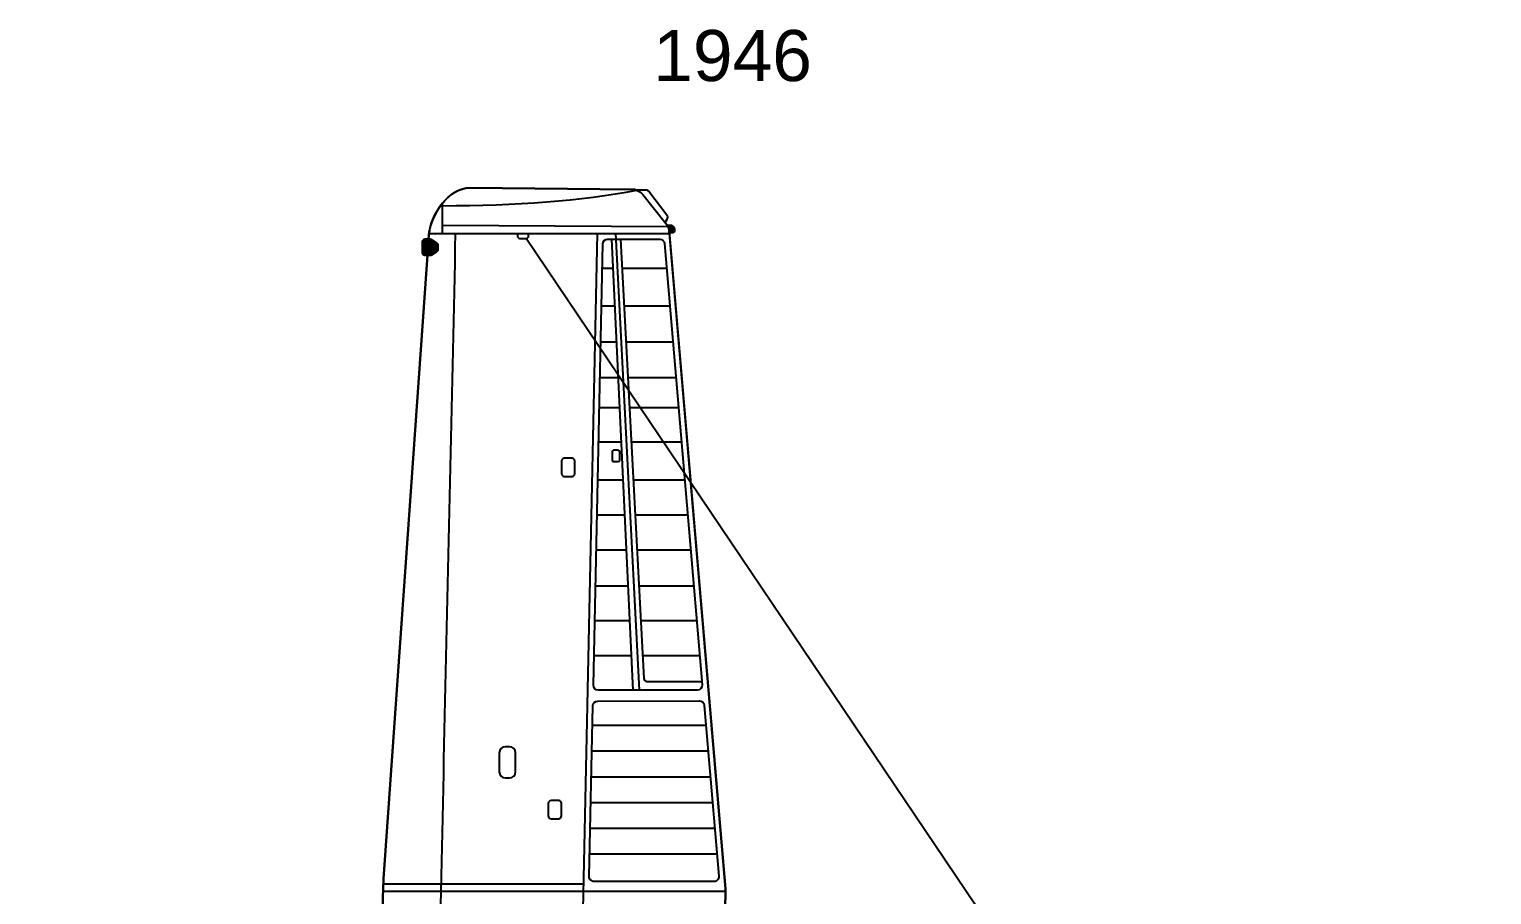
# Model space of a CAD drawing. Extents: x 65 to 351, y 40 to 244.
# Drawn here: x 104.8 to 183.5, y 150.7 to 197.2 of the extents above; entities that cross this region are included whole.
import ezdxf

# ---------------------------------------------------------------- set-up
doc = ezdxf.new("R2010")
doc.units = 0
doc.header["$MEASUREMENT"] = 0
doc.layers.add('4-VIEW', color=7, linetype='CONTINUOUS')
doc.layers.add('SOLIDS', color=7, linetype='CONTINUOUS')

msp = doc.modelspace()

# ---------------------------------------------------------------- hatches: boundary and pattern name
at = {"layer": 'SOLIDS'}
h = msp.add_hatch(color=252, dxfattribs=at)
edge = h.paths.add_edge_path()
edge.add_spline(control_points=[(139.162, 186.609), (139.201, 186.53), (139.224, 186.444), (139.232, 186.349), (139.232, 186.349), (139.238, 186.278), (139.238, 186.278), (139.238, 186.278), (139.446, 186.278), (139.446, 186.278), (139.615, 186.278), (139.502, 186.653), (139.384, 186.653), (139.384, 186.653), (139.138, 186.653), (139.138, 186.653), (139.147, 186.639), (139.154, 186.624), (139.162, 186.609)], knot_values=[0, 0, 0, 0, 1, 1, 1, 2, 2, 2, 3, 3, 3, 4, 4, 4, 5, 5, 5, 6, 6, 6, 6], degree=3, periodic=1)
h = msp.add_hatch(color=255, dxfattribs=at)
edge = h.paths.add_edge_path()
edge.add_spline(control_points=[(125.955, 185.784), (125.955, 185.784), (125.955, 185.207), (125.955, 185.207), (125.955, 185.131), (126.017, 185.068), (126.094, 185.068), (126.094, 185.068), (126.226, 185.068), (126.226, 185.068), (126.226, 185.068), (126.388, 185.068), (126.388, 185.068), (126.415, 185.068), (126.437, 185.075), (126.46, 185.089), (126.46, 185.089), (126.712, 185.243), (126.712, 185.243), (126.754, 185.269), (126.778, 185.312), (126.778, 185.361), (126.778, 185.361), (126.778, 185.616), (126.778, 185.616), (126.778, 185.665), (126.755, 185.706), (126.714, 185.732), (126.714, 185.732), (126.451, 185.9), (126.451, 185.9), (126.427, 185.915), (126.404, 185.921), (126.376, 185.921), (126.376, 185.921), (126.286, 185.921), (126.286, 185.921), (126.286, 185.921), (126.094, 185.921), (126.094, 185.921), (126.017, 185.921), (125.955, 185.86), (125.955, 185.784)], knot_values=[0, 0, 0, 0, 1, 1, 1, 2, 2, 2, 3, 3, 3, 4, 4, 4, 5, 5, 5, 6, 6, 6, 7, 7, 7, 8, 8, 8, 9, 9, 9, 10, 10, 10, 11, 11, 11, 12, 12, 12, 13, 13, 13, 14, 14, 14, 14], degree=3, periodic=1)

# ---------------------------------------------------------------- linework, layer by layer
at = {"layer": '4-VIEW', "color": 7}
for points in [[(127.036, 186.231), (127.036, 187.862)], [(127.036, 186.671), (139.162, 186.61)], [(126.31, 186.231), (139.247, 186.231)], [(172.278, 125.502), (131.533, 185.969)], [(135.366, 186.231), (134.066, 125.309), (135.366, 64.386)], [(137.287, 161.657), (136.149, 185.924)], [(137.635, 161.657), (136.355, 186.231)], [(135.633, 184.359), (136.223, 184.359)], [(136.7, 184.359), (139.093, 184.359)], [(135.591, 182.347), (136.317, 182.347)], [(136.806, 182.347), (139.267, 182.347)], [(135.549, 180.398), (136.409, 180.398)], [(136.909, 180.398), (139.44, 180.398)], [(135.508, 178.489), (136.498, 178.489)], [(137.01, 178.489), (139.602, 178.489)], [(135.474, 176.864), (136.574, 176.864)], [(137.097, 176.864), (139.739, 176.864)], [(135.434, 175.014), (136.661, 175.014)], [(137.194, 175.014), (139.892, 175.014)], [(135.391, 172.983), (136.756, 172.983)], [(137.302, 172.983), (140.073, 172.983)], [(135.35, 171.094), (136.845, 171.094)], [(137.402, 171.094), (140.222, 171.094)], [(135.31, 169.206), (136.933, 169.206)], [(137.502, 169.206), (140.382, 169.206)], [(135.269, 167.276), (137.024, 167.276)], [(137.604, 167.276), (140.558, 167.276)], [(135.229, 165.407), (137.112, 165.407)], [(137.702, 165.407), (140.716, 165.407)], [(135.189, 163.519), (137.2, 163.519)], [(137.803, 163.519), (140.878, 163.519)], [(135.104, 159.774), (141.215, 159.774)], [(135.075, 158.388), (141.333, 158.388)], [(135.045, 157.003), (141.451, 157.003)], [(135.015, 155.618), (141.569, 155.618)], [(134.986, 154.233), (141.687, 154.233)], [(134.956, 152.848), (141.805, 152.848)], [(123.854, 151.247), (134.62, 151.247)], [(123.838, 150.849), (142.259, 150.841)]]:
    msp.add_lwpolyline(points, dxfattribs=at)
for points, knots in [([(126.286, 185.922), (126.286, 185.922), (126.3, 186.119), (126.3, 186.119), (126.377, 187.216), (127.345, 188.693), (128.524, 188.683), (128.524, 188.683), (137.238, 188.606), (137.238, 188.606), (137.467, 188.604), (137.664, 188.509), (137.807, 188.33), (137.807, 188.33), (139.073, 186.747), (139.073, 186.747), (139.169, 186.628), (139.219, 186.501), (139.232, 186.349), (139.232, 186.349), (142.255, 150.969), (142.255, 150.969), (142.258, 150.923), (142.26, 150.886), (142.259, 150.841), (142.259, 150.841), (141.773, 125.309), (141.773, 125.309), (141.773, 125.309), (142.259, 99.777), (142.259, 99.777), (142.26, 99.733), (142.258, 99.694), (142.255, 99.649), (142.255, 99.649), (139.232, 64.268), (139.232, 64.268), (139.219, 64.117), (139.169, 63.99), (139.073, 63.871), (139.073, 63.871), (137.807, 62.288), (137.807, 62.288), (137.664, 62.109), (137.467, 62.013), (137.238, 62.011), (137.238, 62.011), (128.524, 61.935), (128.524, 61.935), (127.345, 61.925), (126.377, 63.402), (126.3, 64.499), (126.3, 64.499), (126.286, 64.695), (126.286, 64.695)], [0, 0, 0, 0, 1, 1, 1, 2, 2, 2, 3, 3, 3, 4, 4, 4, 5, 5, 5, 6, 6, 6, 7, 7, 7, 8, 8, 8, 9, 9, 9, 10, 10, 10, 11, 11, 11, 12, 12, 12, 13, 13, 13, 14, 14, 14, 15, 15, 15, 16, 16, 16, 17, 17, 17, 18, 18, 18, 18]), ([(139.017, 186.817), (139.017, 186.817), (139.125, 187.004), (139.125, 187.004), (139.167, 187.076), (139.161, 187.161), (139.11, 187.226), (139.11, 187.226), (138.135, 188.485), (138.135, 188.485), (138.096, 188.536), (138.042, 188.563), (137.978, 188.563), (137.978, 188.563), (137.486, 188.563), (137.486, 188.563)], [0, 0, 0, 0, 1, 1, 1, 2, 2, 2, 3, 3, 3, 4, 4, 4, 5, 5, 5, 5]), ([(139.238, 186.278), (139.238, 186.278), (139.445, 186.278), (139.445, 186.278), (139.615, 186.278), (139.502, 186.654), (139.384, 186.654), (139.384, 186.654), (139.142, 186.654), (139.142, 186.654)], [0, 0, 0, 0, 1, 1, 1, 2, 2, 2, 3, 3, 3, 3]), ([(125.955, 185.207), (125.955, 185.207), (125.955, 185.784), (125.955, 185.784), (125.955, 185.86), (126.017, 185.922), (126.093, 185.922), (126.093, 185.922), (126.376, 185.922), (126.376, 185.922), (126.404, 185.922), (126.427, 185.915), (126.451, 185.901), (126.451, 185.901), (126.714, 185.733), (126.714, 185.733), (126.755, 185.706), (126.778, 185.665), (126.778, 185.616), (126.778, 185.616), (126.778, 185.361), (126.778, 185.361), (126.778, 185.312), (126.754, 185.269), (126.712, 185.244), (126.712, 185.244), (126.46, 185.089), (126.46, 185.089), (126.437, 185.076), (126.414, 185.069), (126.388, 185.069), (126.388, 185.069), (126.093, 185.069), (126.093, 185.069), (126.017, 185.069), (125.955, 185.131), (125.955, 185.207), (125.955, 185.207), (125.955, 185.207), (125.955, 185.207)], [0, 0, 0, 0, 1, 1, 1, 2, 2, 2, 3, 3, 3, 4, 4, 4, 5, 5, 5, 6, 6, 6, 7, 7, 7, 8, 8, 8, 9, 9, 9, 10, 10, 10, 11, 11, 11, 12, 12, 12, 13, 13, 13, 13]), ([(131.068, 186.231), (131.068, 186.231), (131.068, 186.108), (131.068, 186.108), (131.068, 186.031), (131.129, 185.969), (131.206, 185.969), (131.206, 185.969), (131.533, 185.969), (131.533, 185.969), (131.61, 185.969), (131.672, 186.031), (131.672, 186.108), (131.672, 186.108), (131.672, 186.231), (131.672, 186.231)], [0, 0, 0, 0, 1, 1, 1, 2, 2, 2, 3, 3, 3, 4, 4, 4, 5, 5, 5, 5]), ([(135.416, 161.657), (135.416, 161.657), (140.749, 161.657), (140.749, 161.657), (140.903, 161.657), (141.022, 161.787), (141.009, 161.94), (141.009, 161.94), (138.981, 185.685), (138.981, 185.685), (138.969, 185.82), (138.857, 185.924), (138.721, 185.924), (138.721, 185.924), (135.923, 185.924), (135.923, 185.924), (135.781, 185.924), (135.665, 185.81), (135.661, 185.668), (135.661, 185.668), (135.155, 161.923), (135.155, 161.923), (135.152, 161.776), (135.269, 161.657), (135.416, 161.657), (135.416, 161.657), (135.416, 161.657), (135.416, 161.657)], [0, 0, 0, 0, 1, 1, 1, 2, 2, 2, 3, 3, 3, 4, 4, 4, 5, 5, 5, 6, 6, 6, 7, 7, 7, 8, 8, 8, 9, 9, 9, 9]), ([(136.617, 185.924), (136.617, 185.924), (137.868, 162.287), (137.868, 162.287), (137.872, 162.197), (137.947, 162.127), (138.037, 162.127), (138.037, 162.127), (140.991, 162.127), (140.991, 162.127)], [0, 0, 0, 0, 1, 1, 1, 2, 2, 2, 3, 3, 3, 3]), ([(123.675, 136.409), (123.675, 136.409), (123.832, 150.538), (123.832, 150.538), (123.836, 150.881), (123.847, 151.172), (123.871, 151.514), (123.871, 151.514), (126.226, 185.069), (126.226, 185.069)], [0, 0, 0, 0, 1, 1, 1, 2, 2, 2, 3, 3, 3, 3]), ([(133.441, 173.31), (133.441, 173.31), (133.441, 173.99), (133.441, 173.99), (133.441, 174.071), (133.507, 174.138), (133.588, 174.138), (133.588, 174.138), (134.005, 174.138), (134.005, 174.138), (134.086, 174.138), (134.152, 174.071), (134.152, 173.99), (134.152, 173.99), (134.152, 173.31), (134.152, 173.31), (134.152, 173.229), (134.086, 173.162), (134.005, 173.162), (134.005, 173.162), (133.588, 173.162), (133.588, 173.162), (133.507, 173.162), (133.441, 173.229), (133.441, 173.31), (133.441, 173.31), (133.441, 173.31), (133.441, 173.31)], [0, 0, 0, 0, 1, 1, 1, 2, 2, 2, 3, 3, 3, 4, 4, 4, 5, 5, 5, 6, 6, 6, 7, 7, 7, 8, 8, 8, 9, 9, 9, 9]), ([(136.162, 174.042), (136.162, 174.042), (136.162, 174.484), (136.162, 174.484), (136.162, 174.529), (136.199, 174.565), (136.244, 174.565), (136.244, 174.565), (136.492, 174.565), (136.492, 174.565), (136.537, 174.565), (136.574, 174.529), (136.574, 174.484), (136.574, 174.484), (136.574, 174.042), (136.574, 174.042), (136.574, 173.997), (136.537, 173.961), (136.492, 173.961), (136.492, 173.961), (136.244, 173.961), (136.244, 173.961), (136.199, 173.961), (136.162, 173.997), (136.162, 174.042), (136.162, 174.042), (136.162, 174.042), (136.162, 174.042)], [0, 0, 0, 0, 1, 1, 1, 2, 2, 2, 3, 3, 3, 4, 4, 4, 5, 5, 5, 6, 6, 6, 7, 7, 7, 8, 8, 8, 9, 9, 9, 9]), ([(140.864, 161.078), (140.864, 161.078), (135.387, 161.074), (135.387, 161.074), (135.245, 161.074), (135.129, 160.96), (135.126, 160.818), (135.126, 160.818), (134.93, 151.633), (134.93, 151.633), (134.929, 151.56), (134.954, 151.496), (135.005, 151.444), (135.056, 151.392), (135.119, 151.366), (135.192, 151.366), (135.192, 151.366), (141.646, 151.363), (141.646, 151.363), (141.722, 151.363), (141.788, 151.391), (141.839, 151.447), (141.89, 151.503), (141.913, 151.571), (141.907, 151.646), (141.907, 151.646), (141.124, 160.839), (141.124, 160.839), (141.112, 160.975), (141, 161.078), (140.864, 161.078), (140.864, 161.078), (140.864, 161.078), (140.864, 161.078)], [0, 0, 0, 0, 1, 1, 1, 2, 2, 2, 3, 3, 3, 4, 4, 4, 5, 5, 5, 6, 6, 6, 7, 7, 7, 8, 8, 8, 9, 9, 9, 10, 10, 10, 11, 11, 11, 11]), ([(130.09, 157.263), (130.09, 157.263), (130.09, 158.289), (130.09, 158.289), (130.09, 158.468), (130.236, 158.615), (130.415, 158.615), (130.415, 158.615), (130.648, 158.615), (130.648, 158.615), (130.827, 158.615), (130.973, 158.468), (130.973, 158.289), (130.973, 158.289), (130.973, 157.263), (130.973, 157.263), (130.973, 157.085), (130.827, 156.938), (130.648, 156.938), (130.648, 156.938), (130.415, 156.938), (130.415, 156.938), (130.236, 156.938), (130.09, 157.085), (130.09, 157.263), (130.09, 157.263), (130.09, 157.263), (130.09, 157.263)], [0, 0, 0, 0, 1, 1, 1, 2, 2, 2, 3, 3, 3, 4, 4, 4, 5, 5, 5, 6, 6, 6, 7, 7, 7, 8, 8, 8, 9, 9, 9, 9]), ([(132.73, 154.892), (132.73, 154.892), (132.73, 155.573), (132.73, 155.573), (132.73, 155.653), (132.797, 155.72), (132.877, 155.72), (132.877, 155.72), (133.294, 155.72), (133.294, 155.72), (133.375, 155.72), (133.441, 155.653), (133.441, 155.573), (133.441, 155.573), (133.441, 154.892), (133.441, 154.892), (133.441, 154.811), (133.375, 154.744), (133.294, 154.744), (133.294, 154.744), (132.877, 154.744), (132.877, 154.744), (132.797, 154.744), (132.73, 154.811), (132.73, 154.892), (132.73, 154.892), (132.73, 154.892), (132.73, 154.892)], [0, 0, 0, 0, 1, 1, 1, 2, 2, 2, 3, 3, 3, 4, 4, 4, 5, 5, 5, 6, 6, 6, 7, 7, 7, 8, 8, 8, 9, 9, 9, 9])]:
    msp.add_open_spline(points, degree=3, knots=knots, dxfattribs=at)
for points in [[(127.036, 187.725), (130.984, 187.732), (134.507, 187.988), (137.486, 188.563)], [(126.703, 135.917), (126.96, 152.707), (127.385, 169.454), (127.744, 186.231)]]:
    msp.add_open_spline(points, degree=3, dxfattribs=at)
at = {"layer": 'SOLIDS'}
for points, knots in [([(116.349, 134.448), (116.31, 136.691), (116.429, 138.828), (116.665, 140.741), (116.671, 140.796), (116.678, 140.851), (116.685, 140.906), (116.703, 141.044), (116.797, 141.031), (116.806, 140.888), (116.95, 138.505), (117.005, 136.701), (116.939, 134.491), (116.975, 134.457), (116.998, 134.409), (116.998, 134.355), (116.998, 134.355), (116.998, 134.026), (116.998, 134.026), (116.998, 134.026), (117.333, 134.026), (117.333, 134.026), (117.333, 134.026), (117.333, 135.247), (117.333, 135.247), (117.333, 135.247), (117.333, 135.809), (117.333, 135.809), (117.333, 136.214), (117.664, 136.546), (118.07, 136.546), (118.07, 136.546), (119.219, 136.546), (119.219, 136.546), (119.315, 136.546), (119.4, 136.502), (119.456, 136.433), (119.456, 136.433), (120.179, 136.433), (120.179, 136.433), (120.261, 136.433), (120.331, 136.383), (120.362, 136.313), (120.649, 136.361), (120.989, 136.399), (121.368, 136.422), (121.99, 136.462), (122.715, 136.465), (123.476, 136.421), (123.542, 136.417), (123.609, 136.413), (123.675, 136.408), (123.675, 136.408), (123.708, 139.343), (123.708, 139.343), (123.708, 139.343), (123.727, 141.029), (123.727, 141.029), (123.727, 141.029), (123.76, 144.004), (123.76, 144.004), (123.76, 144.004), (123.763, 144.301), (123.763, 144.301), (123.763, 144.301), (123.774, 145.348), (123.774, 145.348), (123.774, 145.348), (123.777, 145.644), (123.777, 145.644), (123.777, 145.644), (123.832, 150.46), (123.832, 150.46), (123.832, 150.46), (123.832, 150.537), (123.832, 150.537), (123.833, 150.645), (123.835, 150.748), (123.838, 150.848), (123.842, 150.982), (123.847, 151.113), (123.855, 151.247), (123.859, 151.334), (123.865, 151.422), (123.871, 151.514), (123.871, 151.514), (126.226, 185.068), (126.226, 185.068), (126.226, 185.068), (126.094, 185.068), (126.094, 185.068), (126.017, 185.068), (125.955, 185.131), (125.955, 185.207), (125.955, 185.207), (125.955, 185.784), (125.955, 185.784), (125.955, 185.86), (126.017, 185.921), (126.094, 185.921), (126.094, 185.921), (126.286, 185.921), (126.286, 185.921), (126.286, 185.921), (126.3, 186.118), (126.3, 186.118), (126.302, 186.155), (126.306, 186.193), (126.311, 186.231), (126.376, 186.77), (126.644, 187.384), (127.036, 187.862), (127.431, 188.343), (127.953, 188.687), (128.524, 188.682), (128.524, 188.682), (137.238, 188.606), (137.238, 188.606), (137.326, 188.605), (137.409, 188.591), (137.486, 188.563), (137.486, 188.563), (137.978, 188.562), (137.978, 188.562), (138.042, 188.562), (138.096, 188.535), (138.136, 188.485), (138.136, 188.485), (139.11, 187.226), (139.11, 187.226), (139.161, 187.161), (139.167, 187.075), (139.125, 187.004), (139.125, 187.004), (139.017, 186.817), (139.017, 186.817), (139.017, 186.817), (139.073, 186.747), (139.073, 186.747), (139.109, 186.702), (139.138, 186.657), (139.162, 186.609), (139.201, 186.53), (139.224, 186.444), (139.232, 186.349), (139.232, 186.349), (139.238, 186.278), (139.238, 186.278), (139.238, 186.278), (139.242, 186.231), (139.242, 186.231), (139.242, 186.231), (142.255, 150.968), (142.255, 150.968), (142.258, 150.923), (142.26, 150.886), (142.259, 150.84), (142.259, 150.84), (141.887, 131.307), (141.887, 131.307), (142.268, 131.289), (142.65, 131.269), (143.031, 131.247), (146.427, 131.057), (149.832, 130.74), (153.237, 130.273), (158.313, 129.577), (163.389, 128.545), (168.439, 127.101), (168.439, 127.101), (168.899, 129.285), (168.899, 129.285), (168.899, 129.285), (170.441, 136.618), (170.441, 136.618), (170.598, 137.364), (170.914, 138.013), (171.377, 138.55), (171.707, 138.931), (172.111, 139.256), (172.586, 139.518), (173.261, 139.89), (173.992, 140.062), (174.707, 140.06), (176.83, 140.051), (178.811, 138.499), (178.776, 136.088), (178.776, 136.088), (178.72, 132.262), (178.72, 132.262), (178.72, 132.262), (178.674, 129.073), (178.674, 129.073), (178.668, 128.702), (178.486, 128.385), (178.168, 128.193), (178.168, 128.193), (174.424, 125.941), (174.424, 125.941), (177.726, 125.807), (181.385, 125.445), (183.383, 125.421), (183.489, 125.419), (183.489, 125.198), (183.383, 125.196), (181.385, 125.172), (177.726, 124.811), (174.424, 124.677), (174.424, 124.677), (178.168, 122.424), (178.168, 122.424), (178.486, 122.232), (178.668, 121.915), (178.674, 121.545), (178.674, 121.545), (178.72, 118.355), (178.72, 118.355), (178.72, 118.355), (178.776, 114.53), (178.776, 114.53), (178.811, 112.118), (176.83, 110.567), (174.707, 110.558), (173.992, 110.555), (173.261, 110.726), (172.586, 111.099), (172.111, 111.361), (171.707, 111.686), (171.377, 112.067), (170.914, 112.604), (170.598, 113.253), (170.441, 113.999), (170.441, 113.999), (168.899, 121.332), (168.899, 121.332), (168.899, 121.332), (168.439, 123.516), (168.439, 123.516), (163.389, 122.072), (158.313, 121.041), (153.237, 120.344), (149.832, 119.877), (146.427, 119.56), (143.031, 119.369), (142.65, 119.348), (142.268, 119.328), (141.887, 119.31), (141.887, 119.31), (142.259, 99.777), (142.259, 99.777), (142.26, 99.732), (142.258, 99.694), (142.255, 99.648), (142.255, 99.648), (139.242, 64.386), (139.242, 64.386), (139.242, 64.386), (139.238, 64.339), (139.238, 64.339), (139.238, 64.339), (139.232, 64.268), (139.232, 64.268), (139.224, 64.173), (139.201, 64.088), (139.162, 64.008), (139.138, 63.961), (139.109, 63.915), (139.073, 63.871), (139.073, 63.871), (139.017, 63.8), (139.017, 63.8), (139.017, 63.8), (139.125, 63.613), (139.125, 63.613), (139.167, 63.541), (139.161, 63.456), (139.11, 63.391), (139.11, 63.391), (138.136, 62.132), (138.136, 62.132), (138.096, 62.082), (138.042, 62.055), (137.978, 62.055), (137.978, 62.055), (137.486, 62.054), (137.486, 62.054), (137.409, 62.027), (137.326, 62.012), (137.238, 62.011), (137.238, 62.011), (128.524, 61.935), (128.524, 61.935), (127.953, 61.93), (127.431, 62.274), (127.036, 62.755), (126.644, 63.233), (126.376, 63.847), (126.311, 64.386), (126.306, 64.424), (126.302, 64.462), (126.3, 64.499), (126.3, 64.499), (126.286, 64.695), (126.286, 64.695), (126.286, 64.695), (126.094, 64.695), (126.094, 64.695), (126.017, 64.695), (125.955, 64.757), (125.955, 64.834), (125.955, 64.834), (125.955, 65.41), (125.955, 65.41), (125.955, 65.486), (126.017, 65.549), (126.094, 65.549), (126.094, 65.549), (126.226, 65.549), (126.226, 65.549), (126.226, 65.549), (123.871, 99.103), (123.871, 99.103), (123.865, 99.195), (123.859, 99.284), (123.854, 99.371), (123.847, 99.505), (123.842, 99.635), (123.838, 99.769), (123.835, 99.87), (123.833, 99.973), (123.832, 100.08), (123.832, 100.08), (123.832, 100.158), (123.832, 100.158), (123.832, 100.158), (123.777, 104.972), (123.777, 104.972), (123.777, 104.972), (123.774, 105.269), (123.774, 105.269), (123.774, 105.269), (123.763, 106.315), (123.763, 106.315), (123.763, 106.315), (123.76, 106.613), (123.76, 106.613), (123.76, 106.613), (123.727, 109.588), (123.727, 109.588), (123.727, 109.588), (123.708, 111.275), (123.708, 111.275), (123.708, 111.275), (123.675, 114.209), (123.675, 114.209), (123.609, 114.205), (123.542, 114.2), (123.476, 114.196), (122.715, 114.152), (121.99, 114.156), (121.368, 114.195), (120.989, 114.219), (120.649, 114.257), (120.363, 114.305), (120.332, 114.234), (120.261, 114.184), (120.179, 114.184), (120.179, 114.184), (119.456, 114.184), (119.456, 114.184), (119.4, 114.116), (119.314, 114.072), (119.219, 114.072), (119.219, 114.072), (118.07, 114.072), (118.07, 114.072), (117.664, 114.072), (117.333, 114.403), (117.333, 114.809), (117.333, 114.809), (117.333, 115.37), (117.333, 115.37), (117.333, 115.37), (117.333, 116.591), (117.333, 116.591), (117.333, 116.591), (116.998, 116.591), (116.998, 116.591), (116.998, 116.591), (116.998, 116.263), (116.998, 116.263), (116.998, 116.208), (116.975, 116.16), (116.939, 116.127), (117.005, 113.915), (116.95, 112.113), (116.806, 109.729), (116.797, 109.587), (116.703, 109.573), (116.685, 109.711), (116.678, 109.766), (116.671, 109.821), (116.665, 109.876), (116.429, 111.789), (116.31, 113.926), (116.349, 116.169), (115.892, 116.288), (115.528, 116.478), (115.306, 116.742), (115.219, 116.846), (115.219, 116.994), (115.306, 117.098), (115.522, 117.355), (115.874, 117.542), (116.314, 117.662), (116.29, 118.147), (116.291, 118.641), (116.314, 119.143), (116.085, 119.157), (115.855, 119.175), (115.625, 119.197), (113.661, 119.379), (111.663, 119.83), (109.825, 120.44), (109.615, 120.277), (109.397, 120.217), (109.139, 120.309), (107.003, 121.059), (105.113, 122.019), (103.787, 123.012), (103.616, 123.141), (103.624, 123.428), (103.597, 123.632), (103.597, 123.632), (103.507, 123.813), (103.507, 123.813), (103.468, 123.825), (103.43, 123.837), (103.391, 123.849), (103.257, 123.891), (103.183, 124.008), (103.165, 124.148), (103.066, 124.922), (103.075, 125.696), (103.165, 126.47), (103.181, 126.609), (103.257, 126.726), (103.391, 126.767), (103.391, 126.767), (103.597, 126.985), (103.597, 126.985), (103.624, 127.189), (103.616, 127.476), (103.787, 127.605), (105.113, 128.597), (107.003, 129.558), (109.139, 130.309), (109.397, 130.4), (109.615, 130.341), (109.825, 130.177), (111.663, 130.787), (113.661, 131.238), (115.625, 131.42), (115.855, 131.442), (116.085, 131.46), (116.314, 131.473), (116.291, 131.976), (116.29, 132.47), (116.314, 132.956), (115.874, 133.076), (115.522, 133.262), (115.306, 133.52), (115.219, 133.623), (115.219, 133.771), (115.306, 133.875), (115.528, 134.139), (115.892, 134.329), (116.349, 134.448), (116.349, 134.448), (116.349, 134.448), (116.349, 134.448)], [0, 0, 0, 0, 1, 1, 1, 2, 2, 2, 3, 3, 3, 4, 4, 4, 5, 5, 5, 6, 6, 6, 7, 7, 7, 8, 8, 8, 9, 9, 9, 10, 10, 10, 11, 11, 11, 12, 12, 12, 13, 13, 13, 14, 14, 14, 15, 15, 15, 16, 16, 16, 17, 17, 17, 18, 18, 18, 19, 19, 19, 20, 20, 20, 21, 21, 21, 22, 22, 22, 23, 23, 23, 24, 24, 24, 25, 25, 25, 26, 26, 26, 27, 27, 27, 28, 28, 28, 29, 29, 29, 30, 30, 30, 31, 31, 31, 32, 32, 32, 33, 33, 33, 34, 34, 34, 35, 35, 35, 36, 36, 36, 37, 37, 37, 38, 38, 38, 39, 39, 39, 40, 40, 40, 41, 41, 41, 42, 42, 42, 43, 43, 43, 44, 44, 44, 45, 45, 45, 46, 46, 46, 47, 47, 47, 48, 48, 48, 49, 49, 49, 50, 50, 50, 51, 51, 51, 52, 52, 52, 53, 53, 53, 54, 54, 54, 55, 55, 55, 56, 56, 56, 57, 57, 57, 58, 58, 58, 59, 59, 59, 60, 60, 60, 61, 61, 61, 62, 62, 62, 63, 63, 63, 64, 64, 64, 65, 65, 65, 66, 66, 66, 67, 67, 67, 68, 68, 68, 69, 69, 69, 70, 70, 70, 71, 71, 71, 72, 72, 72, 73, 73, 73, 74, 74, 74, 75, 75, 75, 76, 76, 76, 77, 77, 77, 78, 78, 78, 79, 79, 79, 80, 80, 80, 81, 81, 81, 82, 82, 82, 83, 83, 83, 84, 84, 84, 85, 85, 85, 86, 86, 86, 87, 87, 87, 88, 88, 88, 89, 89, 89, 90, 90, 90, 91, 91, 91, 92, 92, 92, 93, 93, 93, 94, 94, 94, 95, 95, 95, 96, 96, 96, 97, 97, 97, 98, 98, 98, 99, 99, 99, 100, 100, 100, 101, 101, 101, 102, 102, 102, 103, 103, 103, 104, 104, 104, 105, 105, 105, 106, 106, 106, 107, 107, 107, 108, 108, 108, 109, 109, 109, 110, 110, 110, 111, 111, 111, 112, 112, 112, 113, 113, 113, 114, 114, 114, 115, 115, 115, 116, 116, 116, 117, 117, 117, 118, 118, 118, 119, 119, 119, 120, 120, 120, 121, 121, 121, 122, 122, 122, 123, 123, 123, 124, 124, 124, 125, 125, 125, 126, 126, 126, 127, 127, 127, 128, 128, 128, 129, 129, 129, 130, 130, 130, 131, 131, 131, 132, 132, 132, 133, 133, 133, 134, 134, 134, 135, 135, 135, 136, 136, 136, 137, 137, 137, 138, 138, 138, 139, 139, 139, 140, 140, 140, 141, 141, 141, 142, 142, 142, 143, 143, 143, 144, 144, 144, 145, 145, 145, 146, 146, 146, 147, 147, 147, 148, 148, 148, 149, 149, 149, 150, 150, 150, 151, 151, 151, 152, 152, 152, 153, 153, 153, 154, 154, 154, 155, 155, 155, 156, 156, 156, 157, 157, 157, 158, 158, 158, 159, 159, 159, 160, 160, 160, 160]), ([(139.162, 186.609), (139.201, 186.53), (139.224, 186.444), (139.232, 186.349), (139.232, 186.349), (139.238, 186.278), (139.238, 186.278), (139.238, 186.278), (139.446, 186.278), (139.446, 186.278), (139.615, 186.278), (139.502, 186.653), (139.384, 186.653), (139.384, 186.653), (139.138, 186.653), (139.138, 186.653), (139.147, 186.639), (139.154, 186.624), (139.162, 186.609)], [0, 0, 0, 0, 1, 1, 1, 2, 2, 2, 3, 3, 3, 4, 4, 4, 5, 5, 5, 6, 6, 6, 6]), ([(125.955, 185.784), (125.955, 185.784), (125.955, 185.207), (125.955, 185.207), (125.955, 185.131), (126.017, 185.068), (126.094, 185.068), (126.094, 185.068), (126.226, 185.068), (126.226, 185.068), (126.226, 185.068), (126.388, 185.068), (126.388, 185.068), (126.415, 185.068), (126.437, 185.075), (126.46, 185.089), (126.46, 185.089), (126.712, 185.243), (126.712, 185.243), (126.754, 185.269), (126.778, 185.312), (126.778, 185.361), (126.778, 185.361), (126.778, 185.616), (126.778, 185.616), (126.778, 185.665), (126.755, 185.706), (126.714, 185.732), (126.714, 185.732), (126.451, 185.9), (126.451, 185.9), (126.427, 185.915), (126.404, 185.921), (126.376, 185.921), (126.376, 185.921), (126.286, 185.921), (126.286, 185.921), (126.286, 185.921), (126.094, 185.921), (126.094, 185.921), (126.017, 185.921), (125.955, 185.86), (125.955, 185.784)], [0, 0, 0, 0, 1, 1, 1, 2, 2, 2, 3, 3, 3, 4, 4, 4, 5, 5, 5, 6, 6, 6, 7, 7, 7, 8, 8, 8, 9, 9, 9, 10, 10, 10, 11, 11, 11, 12, 12, 12, 13, 13, 13, 14, 14, 14, 14])]:
    msp.add_open_spline(points, degree=3, knots=knots, dxfattribs=at)

# ---------------------------------------------------------------- texts
at = {"layer": '4-VIEW', "color": 7, "insert": (138.376, 194.394), "char_height": 2.74743, "attachment_point": 7}
msp.add_mtext('\\fArial|b0|i0|c0|p34;\\W1;1946', dxfattribs=at)

doc.saveas('drawing.dxf')
